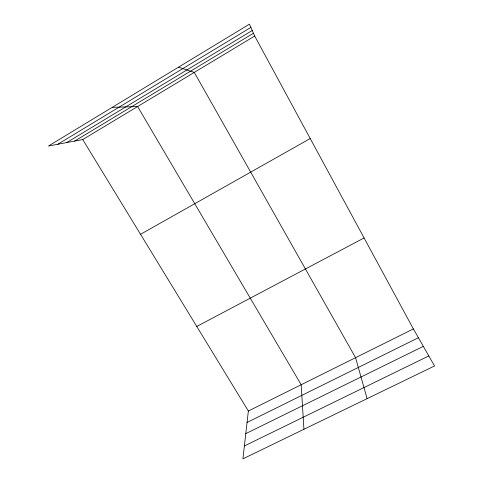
<?xml version="1.0" encoding="UTF-8"?>
<svg xmlns="http://www.w3.org/2000/svg" width="483" height="483" viewBox="0 0 483 483"><rect width="100%" height="100%" fill="white"/><g stroke="black" fill="none" stroke-linecap="round" stroke-linejoin="round"><path stroke-width="0.72" d="M82.738 139.563L248.359 411.021L242.913 458.85L434.537 365.963L413.376 328.929L254.692 36.038L249.47 24.15L48.463 146.017L82.738 139.563L254.692 36.038M57.797 144.26L250.9 27.404M66.666 142.588L252.253 30.489M74.63 141.09L253.466 33.242M140.541 234.303L310.225 138.536M196.762 326.454L364.085 237.944M248.359 411.021L413.376 328.929M247.054 422.456L418.411 337.738M245.781 433.619L423.337 346.359M244.38 445.96L428.801 355.929M112.231 107.359L137.619 106.526L301.169 384.746L303.934 429.266M178.475 67.191L194.299 72.396L355.573 357.686L367.098 398.65"/></g></svg>
